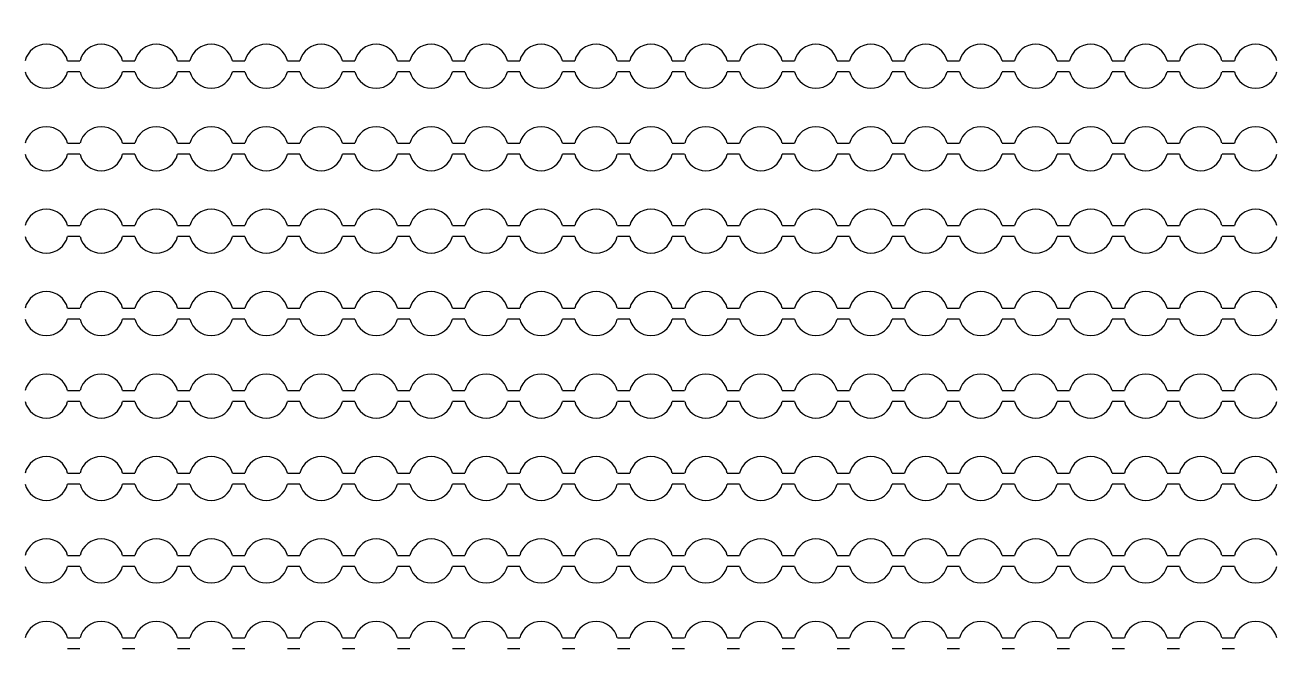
# Model space of a CAD drawing. Extents: x 4056 to 105656, y 4120 to 105720.
# Drawn here: x 31125 to 32264, y 29448 to 30015 of the extents above; entities that cross this region are included whole.
import ezdxf

# ---------------------------------------------------------------- set-up
doc = ezdxf.new("R2010")
doc.units = 13
doc.header["$MEASUREMENT"] = 0
doc.layers.add('Main Layer', color=7, linetype='Continuous', lineweight=0)

msp = doc.modelspace()

# ---------------------------------------------------------------- linework, layer by layer
for p, q in [((31163.9, 29983), (31175.1, 29983)), ((31213.9, 29983), (31225.1, 29983)), ((31263.9, 29983), (31275.1, 29983)), ((31313.9, 29983), (31325.1, 29983)), ((31363.9, 29983), (31375.1, 29983)), ((31413.9, 29983), (31425.1, 29983)), ((31463.9, 29983), (31475.1, 29983)), ((31513.9, 29983), (31525.1, 29983)), ((31563.9, 29983), (31575.1, 29983)), ((31613.9, 29983), (31625.1, 29983)), ((31663.9, 29983), (31675.1, 29983)), ((31713.9, 29983), (31725.1, 29983)), ((31763.9, 29983), (31775.1, 29983)), ((31813.9, 29983), (31825.1, 29983)), ((31863.9, 29983), (31875.1, 29983)), ((31913.9, 29983), (31925.1, 29983)), ((31963.9, 29983), (31975.1, 29983)), ((32013.9, 29983), (32025.1, 29983)), ((32063.9, 29983), (32075.1, 29983)), ((32113.9, 29983), (32125.1, 29983)), ((32163.9, 29983), (32175.1, 29983)), ((32213.9, 29983), (32225.1, 29983)), ((31175.1, 29973), (31163.9, 29973)), ((31225.1, 29973), (31213.9, 29973)), ((31275.1, 29973), (31263.9, 29973)), ((31325.1, 29973), (31313.9, 29973)), ((31375.1, 29973), (31363.9, 29973)), ((31425.1, 29973), (31413.9, 29973)), ((31475.1, 29973), (31463.9, 29973)), ((31525.1, 29973), (31513.9, 29973)), ((31575.1, 29973), (31563.9, 29973)), ((31625.1, 29973), (31613.9, 29973)), ((31675.1, 29973), (31663.9, 29973)), ((31725.1, 29973), (31713.9, 29973)), ((31775.1, 29973), (31763.9, 29973)), ((31825.1, 29973), (31813.9, 29973)), ((31875.1, 29973), (31863.9, 29973)), ((31925.1, 29973), (31913.9, 29973)), ((31975.1, 29973), (31963.9, 29973)), ((32025.1, 29973), (32013.9, 29973)), ((32075.1, 29973), (32063.9, 29973)), ((32125.1, 29973), (32113.9, 29973)), ((32175.1, 29973), (32163.9, 29973)), ((32225.1, 29973), (32213.9, 29973)), ((31163.9, 29908), (31175.1, 29908)), ((31213.9, 29908), (31225.1, 29908)), ((31263.9, 29908), (31275.1, 29908)), ((31313.9, 29908), (31325.1, 29908)), ((31363.9, 29908), (31375.1, 29908)), ((31413.9, 29908), (31425.1, 29908)), ((31463.9, 29908), (31475.1, 29908)), ((31513.9, 29908), (31525.1, 29908)), ((31563.9, 29908), (31575.1, 29908)), ((31613.9, 29908), (31625.1, 29908)), ((31663.9, 29908), (31675.1, 29908)), ((31713.9, 29908), (31725.1, 29908)), ((31763.9, 29908), (31775.1, 29908)), ((31813.9, 29908), (31825.1, 29908)), ((31863.9, 29908), (31875.1, 29908)), ((31913.9, 29908), (31925.1, 29908)), ((31963.9, 29908), (31975.1, 29908)), ((32013.9, 29908), (32025.1, 29908)), ((32063.9, 29908), (32075.1, 29908)), ((32113.9, 29908), (32125.1, 29908)), ((32163.9, 29908), (32175.1, 29908)), ((32213.9, 29908), (32225.1, 29908)), ((31175.1, 29898), (31163.9, 29898)), ((31225.1, 29898), (31213.9, 29898)), ((31275.1, 29898), (31263.9, 29898)), ((31325.1, 29898), (31313.9, 29898)), ((31375.1, 29898), (31363.9, 29898)), ((31425.1, 29898), (31413.9, 29898)), ((31475.1, 29898), (31463.9, 29898)), ((31525.1, 29898), (31513.9, 29898)), ((31575.1, 29898), (31563.9, 29898)), ((31625.1, 29898), (31613.9, 29898)), ((31675.1, 29898), (31663.9, 29898)), ((31725.1, 29898), (31713.9, 29898)), ((31775.1, 29898), (31763.9, 29898)), ((31825.1, 29898), (31813.9, 29898)), ((31875.1, 29898), (31863.9, 29898)), ((31925.1, 29898), (31913.9, 29898)), ((31975.1, 29898), (31963.9, 29898)), ((32025.1, 29898), (32013.9, 29898)), ((32075.1, 29898), (32063.9, 29898)), ((32125.1, 29898), (32113.9, 29898)), ((32175.1, 29898), (32163.9, 29898)), ((32225.1, 29898), (32213.9, 29898)), ((31163.9, 29833), (31175.1, 29833)), ((31213.9, 29833), (31225.1, 29833)), ((31263.9, 29833), (31275.1, 29833)), ((31313.9, 29833), (31325.1, 29833)), ((31363.9, 29833), (31375.1, 29833)), ((31413.9, 29833), (31425.1, 29833)), ((31463.9, 29833), (31475.1, 29833)), ((31513.9, 29833), (31525.1, 29833)), ((31563.9, 29833), (31575.1, 29833)), ((31613.9, 29833), (31625.1, 29833)), ((31663.9, 29833), (31675.1, 29833)), ((31713.9, 29833), (31725.1, 29833)), ((31763.9, 29833), (31775.1, 29833)), ((31813.9, 29833), (31825.1, 29833)), ((31863.9, 29833), (31875.1, 29833)), ((31913.9, 29833), (31925.1, 29833)), ((31963.9, 29833), (31975.1, 29833)), ((32013.9, 29833), (32025.1, 29833)), ((32063.9, 29833), (32075.1, 29833)), ((32113.9, 29833), (32125.1, 29833)), ((32163.9, 29833), (32175.1, 29833)), ((32213.9, 29833), (32225.1, 29833)), ((31175.1, 29823), (31163.9, 29823)), ((31225.1, 29823), (31213.9, 29823)), ((31275.1, 29823), (31263.9, 29823)), ((31325.1, 29823), (31313.9, 29823)), ((31375.1, 29823), (31363.9, 29823)), ((31425.1, 29823), (31413.9, 29823)), ((31475.1, 29823), (31463.9, 29823)), ((31525.1, 29823), (31513.9, 29823)), ((31575.1, 29823), (31563.9, 29823)), ((31625.1, 29823), (31613.9, 29823)), ((31675.1, 29823), (31663.9, 29823)), ((31725.1, 29823), (31713.9, 29823)), ((31775.1, 29823), (31763.9, 29823)), ((31825.1, 29823), (31813.9, 29823)), ((31875.1, 29823), (31863.9, 29823)), ((31925.1, 29823), (31913.9, 29823)), ((31975.1, 29823), (31963.9, 29823)), ((32025.1, 29823), (32013.9, 29823)), ((32075.1, 29823), (32063.9, 29823)), ((32125.1, 29823), (32113.9, 29823)), ((32175.1, 29823), (32163.9, 29823)), ((32225.1, 29823), (32213.9, 29823)), ((31163.9, 29758), (31175.1, 29758)), ((31213.9, 29758), (31225.1, 29758)), ((31263.9, 29758), (31275.1, 29758)), ((31313.9, 29758), (31325.1, 29758)), ((31363.9, 29758), (31375.1, 29758)), ((31413.9, 29758), (31425.1, 29758)), ((31463.9, 29758), (31475.1, 29758)), ((31513.9, 29758), (31525.1, 29758)), ((31563.9, 29758), (31575.1, 29758)), ((31613.9, 29758), (31625.1, 29758)), ((31663.9, 29758), (31675.1, 29758)), ((31713.9, 29758), (31725.1, 29758)), ((31763.9, 29758), (31775.1, 29758)), ((31813.9, 29758), (31825.1, 29758)), ((31863.9, 29758), (31875.1, 29758)), ((31913.9, 29758), (31925.1, 29758)), ((31963.9, 29758), (31975.1, 29758)), ((32013.9, 29758), (32025.1, 29758)), ((32063.9, 29758), (32075.1, 29758)), ((32113.9, 29758), (32125.1, 29758)), ((32163.9, 29758), (32175.1, 29758)), ((32213.9, 29758), (32225.1, 29758)), ((31175.1, 29748), (31163.9, 29748)), ((31225.1, 29748), (31213.9, 29748)), ((31275.1, 29748), (31263.9, 29748)), ((31325.1, 29748), (31313.9, 29748)), ((31375.1, 29748), (31363.9, 29748)), ((31425.1, 29748), (31413.9, 29748)), ((31475.1, 29748), (31463.9, 29748)), ((31525.1, 29748), (31513.9, 29748)), ((31575.1, 29748), (31563.9, 29748)), ((31625.1, 29748), (31613.9, 29748)), ((31675.1, 29748), (31663.9, 29748)), ((31725.1, 29748), (31713.9, 29748)), ((31775.1, 29748), (31763.9, 29748)), ((31825.1, 29748), (31813.9, 29748)), ((31875.1, 29748), (31863.9, 29748)), ((31925.1, 29748), (31913.9, 29748)), ((31975.1, 29748), (31963.9, 29748)), ((32025.1, 29748), (32013.9, 29748)), ((32075.1, 29748), (32063.9, 29748)), ((32125.1, 29748), (32113.9, 29748)), ((32175.1, 29748), (32163.9, 29748)), ((32225.1, 29748), (32213.9, 29748)), ((31163.9, 29683), (31175.1, 29683)), ((31213.9, 29683), (31225.1, 29683)), ((31263.9, 29683), (31275.1, 29683)), ((31313.9, 29683), (31325.1, 29683)), ((31363.9, 29683), (31375.1, 29683)), ((31413.9, 29683), (31425.1, 29683)), ((31463.9, 29683), (31475.1, 29683)), ((31513.9, 29683), (31525.1, 29683)), ((31563.9, 29683), (31575.1, 29683)), ((31613.9, 29683), (31625.1, 29683)), ((31663.9, 29683), (31675.1, 29683)), ((31713.9, 29683), (31725.1, 29683)), ((31763.9, 29683), (31775.1, 29683)), ((31813.9, 29683), (31825.1, 29683)), ((31863.9, 29683), (31875.1, 29683)), ((31913.9, 29683), (31925.1, 29683)), ((31963.9, 29683), (31975.1, 29683)), ((32013.9, 29683), (32025.1, 29683)), ((32063.9, 29683), (32075.1, 29683)), ((32113.9, 29683), (32125.1, 29683)), ((32163.9, 29683), (32175.1, 29683)), ((32213.9, 29683), (32225.1, 29683)), ((31175.1, 29673), (31163.9, 29673)), ((31225.1, 29673), (31213.9, 29673)), ((31275.1, 29673), (31263.9, 29673)), ((31325.1, 29673), (31313.9, 29673)), ((31375.1, 29673), (31363.9, 29673)), ((31425.1, 29673), (31413.9, 29673)), ((31475.1, 29673), (31463.9, 29673)), ((31525.1, 29673), (31513.9, 29673)), ((31575.1, 29673), (31563.9, 29673)), ((31625.1, 29673), (31613.9, 29673)), ((31675.1, 29673), (31663.9, 29673)), ((31725.1, 29673), (31713.9, 29673)), ((31775.1, 29673), (31763.9, 29673)), ((31825.1, 29673), (31813.9, 29673)), ((31875.1, 29673), (31863.9, 29673)), ((31925.1, 29673), (31913.9, 29673)), ((31975.1, 29673), (31963.9, 29673)), ((32025.1, 29673), (32013.9, 29673)), ((32075.1, 29673), (32063.9, 29673)), ((32125.1, 29673), (32113.9, 29673)), ((32175.1, 29673), (32163.9, 29673)), ((32225.1, 29673), (32213.9, 29673)), ((31163.9, 29608), (31175.1, 29608)), ((31213.9, 29608), (31225.1, 29608)), ((31263.9, 29608), (31275.1, 29608)), ((31313.9, 29608), (31325.1, 29608)), ((31363.9, 29608), (31375.1, 29608)), ((31413.9, 29608), (31425.1, 29608)), ((31463.9, 29608), (31475.1, 29608)), ((31513.9, 29608), (31525.1, 29608)), ((31563.9, 29608), (31575.1, 29608)), ((31613.9, 29608), (31625.1, 29608)), ((31663.9, 29608), (31675.1, 29608)), ((31713.9, 29608), (31725.1, 29608)), ((31763.9, 29608), (31775.1, 29608)), ((31813.9, 29608), (31825.1, 29608)), ((31863.9, 29608), (31875.1, 29608)), ((31913.9, 29608), (31925.1, 29608)), ((31963.9, 29608), (31975.1, 29608)), ((32013.9, 29608), (32025.1, 29608)), ((32063.9, 29608), (32075.1, 29608)), ((32113.9, 29608), (32125.1, 29608)), ((32163.9, 29608), (32175.1, 29608)), ((32213.9, 29608), (32225.1, 29608)), ((31175.1, 29598), (31163.9, 29598)), ((31225.1, 29598), (31213.9, 29598)), ((31275.1, 29598), (31263.9, 29598)), ((31325.1, 29598), (31313.9, 29598)), ((31375.1, 29598), (31363.9, 29598)), ((31425.1, 29598), (31413.9, 29598)), ((31475.1, 29598), (31463.9, 29598)), ((31525.1, 29598), (31513.9, 29598)), ((31575.1, 29598), (31563.9, 29598)), ((31625.1, 29598), (31613.9, 29598)), ((31675.1, 29598), (31663.9, 29598)), ((31725.1, 29598), (31713.9, 29598)), ((31775.1, 29598), (31763.9, 29598)), ((31825.1, 29598), (31813.9, 29598)), ((31875.1, 29598), (31863.9, 29598)), ((31925.1, 29598), (31913.9, 29598)), ((31975.1, 29598), (31963.9, 29598)), ((32025.1, 29598), (32013.9, 29598)), ((32075.1, 29598), (32063.9, 29598)), ((32125.1, 29598), (32113.9, 29598)), ((32175.1, 29598), (32163.9, 29598)), ((32225.1, 29598), (32213.9, 29598)), ((31163.9, 29533), (31175.1, 29533)), ((31213.9, 29533), (31225.1, 29533)), ((31263.9, 29533), (31275.1, 29533)), ((31313.9, 29533), (31325.1, 29533)), ((31363.9, 29533), (31375.1, 29533)), ((31413.9, 29533), (31425.1, 29533)), ((31463.9, 29533), (31475.1, 29533)), ((31513.9, 29533), (31525.1, 29533)), ((31563.9, 29533), (31575.1, 29533)), ((31613.9, 29533), (31625.1, 29533)), ((31663.9, 29533), (31675.1, 29533)), ((31713.9, 29533), (31725.1, 29533)), ((31763.9, 29533), (31775.1, 29533)), ((31813.9, 29533), (31825.1, 29533)), ((31863.9, 29533), (31875.1, 29533)), ((31913.9, 29533), (31925.1, 29533)), ((31963.9, 29533), (31975.1, 29533)), ((32013.9, 29533), (32025.1, 29533)), ((32063.9, 29533), (32075.1, 29533)), ((32113.9, 29533), (32125.1, 29533)), ((32163.9, 29533), (32175.1, 29533)), ((32213.9, 29533), (32225.1, 29533)), ((31175.1, 29523), (31163.9, 29523)), ((31225.1, 29523), (31213.9, 29523)), ((31275.1, 29523), (31263.9, 29523)), ((31325.1, 29523), (31313.9, 29523)), ((31375.1, 29523), (31363.9, 29523)), ((31425.1, 29523), (31413.9, 29523)), ((31475.1, 29523), (31463.9, 29523)), ((31525.1, 29523), (31513.9, 29523)), ((31575.1, 29523), (31563.9, 29523)), ((31625.1, 29523), (31613.9, 29523)), ((31675.1, 29523), (31663.9, 29523)), ((31725.1, 29523), (31713.9, 29523)), ((31775.1, 29523), (31763.9, 29523)), ((31825.1, 29523), (31813.9, 29523)), ((31875.1, 29523), (31863.9, 29523)), ((31925.1, 29523), (31913.9, 29523)), ((31975.1, 29523), (31963.9, 29523)), ((32025.1, 29523), (32013.9, 29523)), ((32075.1, 29523), (32063.9, 29523)), ((32125.1, 29523), (32113.9, 29523)), ((32175.1, 29523), (32163.9, 29523)), ((32225.1, 29523), (32213.9, 29523)), ((31163.9, 29458), (31175.1, 29458)), ((31175.1, 29448), (31163.9, 29448)), ((31213.9, 29458), (31225.1, 29458)), ((31225.1, 29448), (31213.9, 29448)), ((31263.9, 29458), (31275.1, 29458)), ((31275.1, 29448), (31263.9, 29448)), ((31313.9, 29458), (31325.1, 29458)), ((31325.1, 29448), (31313.9, 29448)), ((31363.9, 29458), (31375.1, 29458)), ((31375.1, 29448), (31363.9, 29448)), ((31413.9, 29458), (31425.1, 29458)), ((31425.1, 29448), (31413.9, 29448)), ((31463.9, 29458), (31475.1, 29458)), ((31475.1, 29448), (31463.9, 29448)), ((31513.9, 29458), (31525.1, 29458)), ((31525.1, 29448), (31513.9, 29448)), ((31563.9, 29458), (31575.1, 29458)), ((31575.1, 29448), (31563.9, 29448)), ((31613.9, 29458), (31625.1, 29458)), ((31625.1, 29448), (31613.9, 29448)), ((31663.9, 29458), (31675.1, 29458)), ((31675.1, 29448), (31663.9, 29448)), ((31713.9, 29458), (31725.1, 29458)), ((31725.1, 29448), (31713.9, 29448)), ((31763.9, 29458), (31775.1, 29458)), ((31775.1, 29448), (31763.9, 29448)), ((31813.9, 29458), (31825.1, 29458)), ((31825.1, 29448), (31813.9, 29448)), ((31863.9, 29458), (31875.1, 29458)), ((31875.1, 29448), (31863.9, 29448)), ((31913.9, 29458), (31925.1, 29458)), ((31925.1, 29448), (31913.9, 29448)), ((31963.9, 29458), (31975.1, 29458)), ((31975.1, 29448), (31963.9, 29448)), ((32013.9, 29458), (32025.1, 29458)), ((32025.1, 29448), (32013.9, 29448)), ((32063.9, 29458), (32075.1, 29458)), ((32075.1, 29448), (32063.9, 29448)), ((32113.9, 29458), (32125.1, 29458)), ((32125.1, 29448), (32113.9, 29448)), ((32163.9, 29458), (32175.1, 29458)), ((32175.1, 29448), (32163.9, 29448)), ((32213.9, 29458), (32225.1, 29458)), ((32225.1, 29448), (32213.9, 29448))]:
    msp.add_line(p, q)
for centre, start, end in [((31144.5, 29978), 14.4775, 165.5225), ((31194.5, 29978), 14.4775, 165.5225), ((31244.5, 29978), 14.4775, 165.5225), ((31294.5, 29978), 14.4775, 165.5225), ((31344.5, 29978), 14.4775, 165.5225), ((31394.5, 29978), 14.4775, 165.5225), ((31444.5, 29978), 14.4775, 165.5225), ((31494.5, 29978), 14.4775, 165.5225), ((31544.5, 29978), 14.4775, 165.5225), ((31594.5, 29978), 14.4775, 165.5225), ((31644.5, 29978), 14.4775, 165.5225), ((31694.5, 29978), 14.4775, 165.5225), ((31744.5, 29978), 14.4775, 165.5225), ((31794.5, 29978), 14.4775, 165.5225), ((31844.5, 29978), 14.4775, 165.5225), ((31894.5, 29978), 14.4775, 165.5225), ((31944.5, 29978), 14.4775, 165.5225), ((31994.5, 29978), 14.4775, 165.5225), ((32044.5, 29978), 14.4775, 165.5225), ((32094.5, 29978), 14.4775, 165.5225), ((32144.5, 29978), 14.4775, 165.5225), ((32194.5, 29978), 14.4775, 165.5225), ((32244.5, 29978), 14.4775, 165.5225), ((31144.5, 29978), 194.4775, 345.5225), ((31194.5, 29978), 194.4775, 345.5225), ((31244.5, 29978), 194.4775, 345.5225), ((31294.5, 29978), 194.4775, 345.5225), ((31344.5, 29978), 194.4775, 345.5225), ((31394.5, 29978), 194.4775, 345.5225), ((31444.5, 29978), 194.4775, 345.5225), ((31494.5, 29978), 194.4775, 345.5225), ((31544.5, 29978), 194.4775, 345.5225), ((31594.5, 29978), 194.4775, 345.5225), ((31644.5, 29978), 194.4775, 345.5225), ((31694.5, 29978), 194.4775, 345.5225), ((31744.5, 29978), 194.4775, 345.5225), ((31794.5, 29978), 194.4775, 345.5225), ((31844.5, 29978), 194.4775, 345.5225), ((31894.5, 29978), 194.4775, 345.5225), ((31944.5, 29978), 194.4775, 345.5225), ((31994.5, 29978), 194.4775, 345.5225), ((32044.5, 29978), 194.4775, 345.5225), ((32094.5, 29978), 194.4775, 345.5225), ((32144.5, 29978), 194.4775, 345.5225), ((32194.5, 29978), 194.4775, 345.5225), ((32244.5, 29978), 194.4775, 345.5225), ((31144.5, 29903), 14.4775, 165.5225), ((31194.5, 29903), 14.4775, 165.5225), ((31244.5, 29903), 14.4775, 165.5225), ((31294.5, 29903), 14.4775, 165.5225), ((31344.5, 29903), 14.4775, 165.5225), ((31394.5, 29903), 14.4775, 165.5225), ((31444.5, 29903), 14.4775, 165.5225), ((31494.5, 29903), 14.4775, 165.5225), ((31544.5, 29903), 14.4775, 165.5225), ((31594.5, 29903), 14.4775, 165.5225), ((31644.5, 29903), 14.4775, 165.5225), ((31694.5, 29903), 14.4775, 165.5225), ((31744.5, 29903), 14.4775, 165.5225), ((31794.5, 29903), 14.4775, 165.5225), ((31844.5, 29903), 14.4775, 165.5225), ((31894.5, 29903), 14.4775, 165.5225), ((31944.5, 29903), 14.4775, 165.5225), ((31994.5, 29903), 14.4775, 165.5225), ((32044.5, 29903), 14.4775, 165.5225), ((32094.5, 29903), 14.4775, 165.5225), ((32144.5, 29903), 14.4775, 165.5225), ((32194.5, 29903), 14.4775, 165.5225), ((32244.5, 29903), 14.4775, 165.5225), ((31144.5, 29903), 194.4775, 345.5225), ((31194.5, 29903), 194.4775, 345.5225), ((31244.5, 29903), 194.4775, 345.5225), ((31294.5, 29903), 194.4775, 345.5225), ((31344.5, 29903), 194.4775, 345.5225), ((31394.5, 29903), 194.4775, 345.5225), ((31444.5, 29903), 194.4775, 345.5225), ((31494.5, 29903), 194.4775, 345.5225), ((31544.5, 29903), 194.4775, 345.5225), ((31594.5, 29903), 194.4775, 345.5225), ((31644.5, 29903), 194.4775, 345.5225), ((31694.5, 29903), 194.4775, 345.5225), ((31744.5, 29903), 194.4775, 345.5225), ((31794.5, 29903), 194.4775, 345.5225), ((31844.5, 29903), 194.4775, 345.5225), ((31894.5, 29903), 194.4775, 345.5225), ((31944.5, 29903), 194.4775, 345.5225), ((31994.5, 29903), 194.4775, 345.5225), ((32044.5, 29903), 194.4775, 345.5225), ((32094.5, 29903), 194.4775, 345.5225), ((32144.5, 29903), 194.4775, 345.5225), ((32194.5, 29903), 194.4775, 345.5225), ((32244.5, 29903), 194.4775, 345.5225), ((31144.5, 29828), 14.4775, 165.5225), ((31194.5, 29828), 14.4775, 165.5225), ((31244.5, 29828), 14.4775, 165.5225), ((31294.5, 29828), 14.4775, 165.5225), ((31344.5, 29828), 14.4775, 165.5225), ((31394.5, 29828), 14.4775, 165.5225), ((31444.5, 29828), 14.4775, 165.5225), ((31494.5, 29828), 14.4775, 165.5225), ((31544.5, 29828), 14.4775, 165.5225), ((31594.5, 29828), 14.4775, 165.5225), ((31644.5, 29828), 14.4775, 165.5225), ((31694.5, 29828), 14.4775, 165.5225), ((31744.5, 29828), 14.4775, 165.5225), ((31794.5, 29828), 14.4775, 165.5225), ((31844.5, 29828), 14.4775, 165.5225), ((31894.5, 29828), 14.4775, 165.5225), ((31944.5, 29828), 14.4775, 165.5225), ((31994.5, 29828), 14.4775, 165.5225), ((32044.5, 29828), 14.4775, 165.5225), ((32094.5, 29828), 14.4775, 165.5225), ((32144.5, 29828), 14.4775, 165.5225), ((32194.5, 29828), 14.4775, 165.5225), ((32244.5, 29828), 14.4775, 165.5225), ((31144.5, 29828), 194.4775, 345.5225), ((31194.5, 29828), 194.4775, 345.5225), ((31244.5, 29828), 194.4775, 345.5225), ((31294.5, 29828), 194.4775, 345.5225), ((31344.5, 29828), 194.4775, 345.5225), ((31394.5, 29828), 194.4775, 345.5225), ((31444.5, 29828), 194.4775, 345.5225), ((31494.5, 29828), 194.4775, 345.5225), ((31544.5, 29828), 194.4775, 345.5225), ((31594.5, 29828), 194.4775, 345.5225), ((31644.5, 29828), 194.4775, 345.5225), ((31694.5, 29828), 194.4775, 345.5225), ((31744.5, 29828), 194.4775, 345.5225), ((31794.5, 29828), 194.4775, 345.5225), ((31844.5, 29828), 194.4775, 345.5225), ((31894.5, 29828), 194.4775, 345.5225), ((31944.5, 29828), 194.4775, 345.5225), ((31994.5, 29828), 194.4775, 345.5225), ((32044.5, 29828), 194.4775, 345.5225), ((32094.5, 29828), 194.4775, 345.5225), ((32144.5, 29828), 194.4775, 345.5225), ((32194.5, 29828), 194.4775, 345.5225), ((32244.5, 29828), 194.4775, 345.5225), ((31144.5, 29753), 14.4775, 165.5225), ((31194.5, 29753), 14.4775, 165.5225), ((31244.5, 29753), 14.4775, 165.5225), ((31294.5, 29753), 14.4775, 165.5225), ((31344.5, 29753), 14.4775, 165.5225), ((31394.5, 29753), 14.4775, 165.5225), ((31444.5, 29753), 14.4775, 165.5225), ((31494.5, 29753), 14.4775, 165.5225), ((31544.5, 29753), 14.4775, 165.5225), ((31594.5, 29753), 14.4775, 165.5225), ((31644.5, 29753), 14.4775, 165.5225), ((31694.5, 29753), 14.4775, 165.5225), ((31744.5, 29753), 14.4775, 165.5225), ((31794.5, 29753), 14.4775, 165.5225), ((31844.5, 29753), 14.4775, 165.5225), ((31894.5, 29753), 14.4775, 165.5225), ((31944.5, 29753), 14.4775, 165.5225), ((31994.5, 29753), 14.4775, 165.5225), ((32044.5, 29753), 14.4775, 165.5225), ((32094.5, 29753), 14.4775, 165.5225), ((32144.5, 29753), 14.4775, 165.5225), ((32194.5, 29753), 14.4775, 165.5225), ((32244.5, 29753), 14.4775, 165.5225), ((31144.5, 29753), 194.4775, 345.5225), ((31194.5, 29753), 194.4775, 345.5225), ((31244.5, 29753), 194.4775, 345.5225), ((31294.5, 29753), 194.4775, 345.5225), ((31344.5, 29753), 194.4775, 345.5225), ((31394.5, 29753), 194.4775, 345.5225), ((31444.5, 29753), 194.4775, 345.5225), ((31494.5, 29753), 194.4775, 345.5225), ((31544.5, 29753), 194.4775, 345.5225), ((31594.5, 29753), 194.4775, 345.5225), ((31644.5, 29753), 194.4775, 345.5225), ((31694.5, 29753), 194.4775, 345.5225), ((31744.5, 29753), 194.4775, 345.5225), ((31794.5, 29753), 194.4775, 345.5225), ((31844.5, 29753), 194.4775, 345.5225), ((31894.5, 29753), 194.4775, 345.5225), ((31944.5, 29753), 194.4775, 345.5225), ((31994.5, 29753), 194.4775, 345.5225), ((32044.5, 29753), 194.4775, 345.5225), ((32094.5, 29753), 194.4775, 345.5225), ((32144.5, 29753), 194.4775, 345.5225), ((32194.5, 29753), 194.4775, 345.5225), ((32244.5, 29753), 194.4775, 345.5225), ((31144.5, 29678), 14.4775, 165.5225), ((31194.5, 29678), 14.4775, 165.5225), ((31244.5, 29678), 14.4775, 165.5225), ((31294.5, 29678), 14.4775, 165.5225), ((31344.5, 29678), 14.4775, 165.5225), ((31394.5, 29678), 14.4775, 165.5225), ((31444.5, 29678), 14.4775, 165.5225), ((31494.5, 29678), 14.4775, 165.5225), ((31544.5, 29678), 14.4775, 165.5225), ((31594.5, 29678), 14.4775, 165.5225), ((31644.5, 29678), 14.4775, 165.5225), ((31694.5, 29678), 14.4775, 165.5225), ((31744.5, 29678), 14.4775, 165.5225), ((31794.5, 29678), 14.4775, 165.5225), ((31844.5, 29678), 14.4775, 165.5225), ((31894.5, 29678), 14.4775, 165.5225), ((31944.5, 29678), 14.4775, 165.5225), ((31994.5, 29678), 14.4775, 165.5225), ((32044.5, 29678), 14.4775, 165.5225), ((32094.5, 29678), 14.4775, 165.5225), ((32144.5, 29678), 14.4775, 165.5225), ((32194.5, 29678), 14.4775, 165.5225), ((32244.5, 29678), 14.4775, 165.5225), ((31144.5, 29678), 194.4775, 345.5225), ((31194.5, 29678), 194.4775, 345.5225), ((31244.5, 29678), 194.4775, 345.5225), ((31294.5, 29678), 194.4775, 345.5225), ((31344.5, 29678), 194.4775, 345.5225), ((31394.5, 29678), 194.4775, 345.5225), ((31444.5, 29678), 194.4775, 345.5225), ((31494.5, 29678), 194.4775, 345.5225), ((31544.5, 29678), 194.4775, 345.5225), ((31594.5, 29678), 194.4775, 345.5225), ((31644.5, 29678), 194.4775, 345.5225), ((31694.5, 29678), 194.4775, 345.5225), ((31744.5, 29678), 194.4775, 345.5225), ((31794.5, 29678), 194.4775, 345.5225), ((31844.5, 29678), 194.4775, 345.5225), ((31894.5, 29678), 194.4775, 345.5225), ((31944.5, 29678), 194.4775, 345.5225), ((31994.5, 29678), 194.4775, 345.5225), ((32044.5, 29678), 194.4775, 345.5225), ((32094.5, 29678), 194.4775, 345.5225), ((32144.5, 29678), 194.4775, 345.5225), ((32194.5, 29678), 194.4775, 345.5225), ((32244.5, 29678), 194.4775, 345.5225), ((31144.5, 29603), 14.4775, 165.5225), ((31194.5, 29603), 14.4775, 165.5225), ((31244.5, 29603), 14.4775, 165.5225), ((31294.5, 29603), 14.4775, 165.5225), ((31344.5, 29603), 14.4775, 165.5225), ((31394.5, 29603), 14.4775, 165.5225), ((31444.5, 29603), 14.4775, 165.5225), ((31494.5, 29603), 14.4775, 165.5225), ((31544.5, 29603), 14.4775, 165.5225), ((31594.5, 29603), 14.4775, 165.5225), ((31644.5, 29603), 14.4775, 165.5225), ((31694.5, 29603), 14.4775, 165.5225), ((31744.5, 29603), 14.4775, 165.5225), ((31794.5, 29603), 14.4775, 165.5225), ((31844.5, 29603), 14.4775, 165.5225), ((31894.5, 29603), 14.4775, 165.5225), ((31944.5, 29603), 14.4775, 165.5225), ((31994.5, 29603), 14.4775, 165.5225), ((32044.5, 29603), 14.4775, 165.5225), ((32094.5, 29603), 14.4775, 165.5225), ((32144.5, 29603), 14.4775, 165.5225), ((32194.5, 29603), 14.4775, 165.5225), ((32244.5, 29603), 14.4775, 165.5225), ((31144.5, 29603), 194.4775, 345.5225), ((31194.5, 29603), 194.4775, 345.5225), ((31244.5, 29603), 194.4775, 345.5225), ((31294.5, 29603), 194.4775, 345.5225), ((31344.5, 29603), 194.4775, 345.5225), ((31394.5, 29603), 194.4775, 345.5225), ((31444.5, 29603), 194.4775, 345.5225), ((31494.5, 29603), 194.4775, 345.5225), ((31544.5, 29603), 194.4775, 345.5225), ((31594.5, 29603), 194.4775, 345.5225), ((31644.5, 29603), 194.4775, 345.5225), ((31694.5, 29603), 194.4775, 345.5225), ((31744.5, 29603), 194.4775, 345.5225), ((31794.5, 29603), 194.4775, 345.5225), ((31844.5, 29603), 194.4775, 345.5225), ((31894.5, 29603), 194.4775, 345.5225), ((31944.5, 29603), 194.4775, 345.5225), ((31994.5, 29603), 194.4775, 345.5225), ((32044.5, 29603), 194.4775, 345.5225), ((32094.5, 29603), 194.4775, 345.5225), ((32144.5, 29603), 194.4775, 345.5225), ((32194.5, 29603), 194.4775, 345.5225), ((32244.5, 29603), 194.4775, 345.5225), ((31144.5, 29528), 14.4775, 165.5225), ((31194.5, 29528), 14.4775, 165.5225), ((31244.5, 29528), 14.4775, 165.5225), ((31294.5, 29528), 14.4775, 165.5225), ((31344.5, 29528), 14.4775, 165.5225), ((31394.5, 29528), 14.4775, 165.5225), ((31444.5, 29528), 14.4775, 165.5225), ((31494.5, 29528), 14.4775, 165.5225), ((31544.5, 29528), 14.4775, 165.5225), ((31594.5, 29528), 14.4775, 165.5225), ((31644.5, 29528), 14.4775, 165.5225), ((31694.5, 29528), 14.4775, 165.5225), ((31744.5, 29528), 14.4775, 165.5225), ((31794.5, 29528), 14.4775, 165.5225), ((31844.5, 29528), 14.4775, 165.5225), ((31894.5, 29528), 14.4775, 165.5225), ((31944.5, 29528), 14.4775, 165.5225), ((31994.5, 29528), 14.4775, 165.5225), ((32044.5, 29528), 14.4775, 165.5225), ((32094.5, 29528), 14.4775, 165.5225), ((32144.5, 29528), 14.4775, 165.5225), ((32194.5, 29528), 14.4775, 165.5225), ((32244.5, 29528), 14.4775, 165.5225), ((31144.5, 29528), 194.4775, 345.5225), ((31194.5, 29528), 194.4775, 345.5225), ((31244.5, 29528), 194.4775, 345.5225), ((31294.5, 29528), 194.4775, 345.5225), ((31344.5, 29528), 194.4775, 345.5225), ((31394.5, 29528), 194.4775, 345.5225), ((31444.5, 29528), 194.4775, 345.5225), ((31494.5, 29528), 194.4775, 345.5225), ((31544.5, 29528), 194.4775, 345.5225), ((31594.5, 29528), 194.4775, 345.5225), ((31644.5, 29528), 194.4775, 345.5225), ((31694.5, 29528), 194.4775, 345.5225), ((31744.5, 29528), 194.4775, 345.5225), ((31794.5, 29528), 194.4775, 345.5225), ((31844.5, 29528), 194.4775, 345.5225), ((31894.5, 29528), 194.4775, 345.5225), ((31944.5, 29528), 194.4775, 345.5225), ((31994.5, 29528), 194.4775, 345.5225), ((32044.5, 29528), 194.4775, 345.5225), ((32094.5, 29528), 194.4775, 345.5225), ((32144.5, 29528), 194.4775, 345.5225), ((32194.5, 29528), 194.4775, 345.5225), ((32244.5, 29528), 194.4775, 345.5225), ((31144.5, 29453), 14.4775, 165.5225), ((31194.5, 29453), 14.4775, 165.5225), ((31244.5, 29453), 14.4775, 165.5225), ((31294.5, 29453), 14.4775, 165.5225), ((31344.5, 29453), 14.4775, 165.5225), ((31394.5, 29453), 14.4775, 165.5225), ((31444.5, 29453), 14.4775, 165.5225), ((31494.5, 29453), 14.4775, 165.5225), ((31544.5, 29453), 14.4775, 165.5225), ((31594.5, 29453), 14.4775, 165.5225), ((31644.5, 29453), 14.4775, 165.5225), ((31694.5, 29453), 14.4775, 165.5225), ((31744.5, 29453), 14.4775, 165.5225), ((31794.5, 29453), 14.4775, 165.5225), ((31844.5, 29453), 14.4775, 165.5225), ((31894.5, 29453), 14.4775, 165.5225), ((31944.5, 29453), 14.4775, 165.5225), ((31994.5, 29453), 14.4775, 165.5225), ((32044.5, 29453), 14.4775, 165.5225), ((32094.5, 29453), 14.4775, 165.5225), ((32144.5, 29453), 14.4775, 165.5225), ((32194.5, 29453), 14.4775, 165.5225), ((32244.5, 29453), 14.4775, 165.5225)]:
    msp.add_arc(centre, 20, start, end)
at = {"layer": 'Main Layer'}
msp.add_circle((54856, 54920.5), 50800, dxfattribs=at)

doc.saveas('drawing.dxf')
